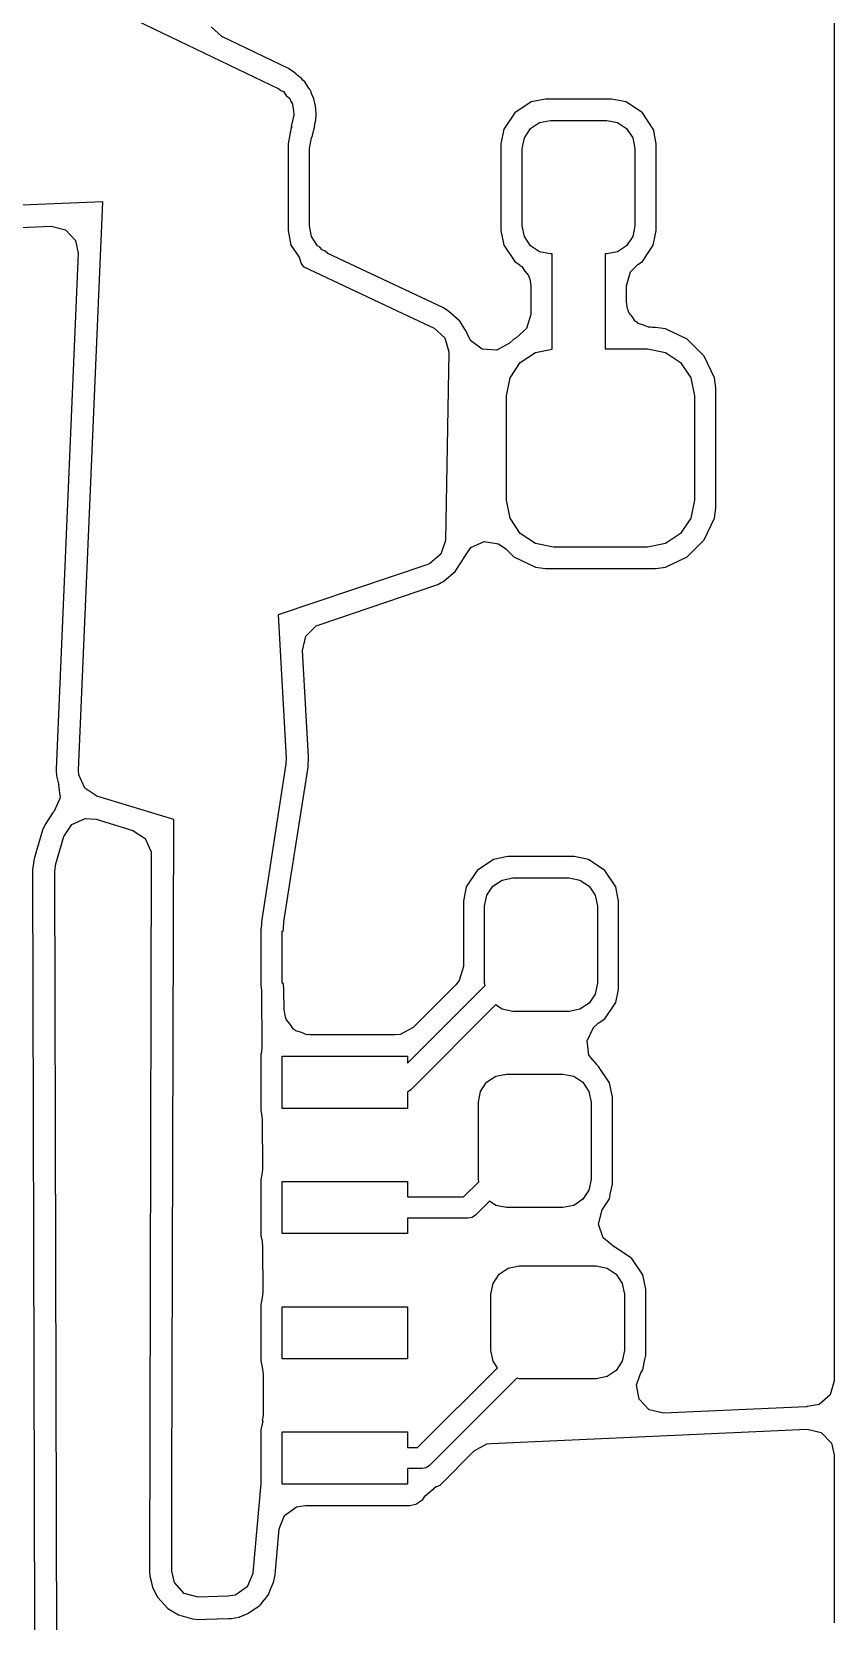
# Model space of a CAD drawing. Extents: x -27.9 to 25.2, y -6.7 to 48.3.
# Drawn here: x -3.95 to -0.1, y 3.72 to 11.34 of the extents above; entities that cross this region are included whole.
import ezdxf

# ---------------------------------------------------------------- set-up
doc = ezdxf.new("R2010")
doc.units = 0
doc.layers.add('BLACK', color=7, linetype='CONTINUOUS')

msp = doc.modelspace()

# ---------------------------------------------------------------- linework, layer by layer
at = {"layer": 'BLACK', "linetype": 'CONTINUOUS'}
for p, q in [((-3.48056, 11.407249), (-2.761454, 11.062996)), ((-3.034937, 11.312659), (-3.086905, 11.359361)), ((-0.1005, 11.382341), (-0.1005, 4.870903)), ((-2.715216, 11.159601), (-3.034937, 11.312659)), ((-2.715214, 11.1596), (-2.715216, 11.159601)), ((-2.715211, 11.159598), (-2.715214, 11.1596)), ((-2.715209, 11.159597), (-2.715211, 11.159598)), ((-2.689863, 11.142652), (-2.715209, 11.159597)), ((-2.680194, 11.133962), (-2.689863, 11.142652)), ((-2.676987, 11.131079), (-2.680195, 11.133962)), ((-2.680195, 11.133962), (-2.680194, 11.133962)), ((-2.653246, 11.112915), (-2.676987, 11.131079)), ((-2.761454, 11.062996), (-2.751785, 11.054306)), ((-2.751785, 11.054306), (-2.739652, 11.049635)), ((-2.739652, 11.049635), (-2.726299, 11.031402)), ((-2.646456, 11.103643), (-2.653246, 11.112915)), ((-2.6379, 11.095954), (-2.646456, 11.103643)), ((-2.618283, 11.065538), (-2.6379, 11.095954)), ((-2.614129, 11.059502), (-2.618283, 11.065538)), ((-2.611963, 11.056544), (-2.614129, 11.059502)), ((-2.61082, 11.053969), (-2.611963, 11.056544)), ((-2.607396, 11.048661), (-2.61082, 11.053969)), ((-2.604736, 11.040269), (-2.607396, 11.048661)), ((-2.726299, 11.031402), (-2.709489, 11.016295)), ((-2.709489, 11.016295), (-2.705103, 11.00246)), ((-2.705103, 11.00246), (-2.69837, 10.993266)), ((-2.69837, 10.993266), (-2.69123, 10.958701)), ((-2.593484, 11.014932), (-2.604736, 11.040269)), ((-2.586344, 10.980367), (-2.593484, 11.014932)), ((-2.584329, 10.965221), (-2.586344, 10.980367)), ((-1.553179, 10.999846), (-1.631608, 10.947442)), ((-1.484022, 11.013602), (-1.553179, 10.999846)), ((-1.48402, 11.013602), (-1.484022, 11.013602)), ((-1.167316, 11.013602), (-1.48402, 11.013602)), ((-1.167314, 11.013602), (-1.167316, 11.013602)), ((-1.098158, 10.999846), (-1.167314, 11.013602)), ((-1.098157, 10.999846), (-1.098158, 10.999846)), ((-1.098156, 10.999845), (-1.098157, 10.999846)), ((-1.019728, 10.947442), (-1.098156, 10.999845)), ((-2.68983, 10.935745), (-2.70223, 10.881494)), ((-2.69123, 10.958701), (-2.68983, 10.935745)), ((-2.591449, 10.876557), (-2.58945, 10.894266)), ((-2.58945, 10.894266), (-2.585423, 10.911881)), ((-2.585423, 10.911881), (-2.582929, 10.942265)), ((-2.582929, 10.942265), (-2.584329, 10.965221)), ((-1.631608, 10.947442), (-1.684012, 10.869013)), ((-1.556127, 10.871961), (-1.51233, 10.901226)), ((-1.51233, 10.901226), (-1.460668, 10.911502)), ((-1.460668, 10.911502), (-1.190668, 10.911502)), ((-1.190668, 10.911502), (-1.139006, 10.901226)), ((-1.139006, 10.901226), (-1.095209, 10.871961)), ((-0.967325, 10.869014), (-1.019728, 10.947442)), ((-2.704012, 10.869013), (-2.717768, 10.799857)), ((-2.699338, 10.880296), (-2.704012, 10.869013)), ((-2.70223, 10.881494), (-2.699338, 10.880296)), ((-2.615668, 10.776502), (-2.605392, 10.828164)), ((-2.605392, 10.828164), (-2.601497, 10.833995)), ((-2.601533, 10.834558), (-2.600394, 10.839303)), ((-2.601359, 10.834517), (-2.601533, 10.834558)), ((-2.601497, 10.833995), (-2.601359, 10.834517)), ((-2.600394, 10.839303), (-2.600392, 10.839307)), ((-2.600392, 10.839307), (-2.592568, 10.87189)), ((-2.592569, 10.871894), (-2.591449, 10.876557)), ((-2.592568, 10.87189), (-2.592569, 10.871894)), ((-1.684012, 10.869013), (-1.697768, 10.799857)), ((-1.595668, 10.776502), (-1.585392, 10.828164)), ((-1.585392, 10.828164), (-1.556127, 10.871961)), ((-1.095209, 10.871961), (-1.065944, 10.828164)), ((-1.065944, 10.828164), (-1.055668, 10.776502)), ((-0.967243, 10.868603), (-0.967325, 10.869014)), ((-0.953568, 10.799857), (-0.967243, 10.868603)), ((-2.717768, 10.799857), (-2.717768, 10.799854)), ((-2.717768, 10.799854), (-2.717768, 10.38315)), ((-2.615668, 10.406502), (-2.615668, 10.776502)), ((-1.697768, 10.799857), (-1.697768, 10.799854)), ((-1.697768, 10.799854), (-1.697768, 10.38315)), ((-1.595668, 10.406502), (-1.595668, 10.776502)), ((-1.055668, 10.776502), (-1.055668, 10.406502)), ((-0.953568, 10.383148), (-0.953568, 10.799857)), ((-3.605669, 10.521502), (-4.431976, 10.486711)), ((-3.721586, 7.797437), (-3.605668, 10.521502)), ((-3.605668, 10.521502), (-3.605669, 10.521502)), ((-4.169199, 10.390581), (-3.852469, 10.403917)), ((-3.852469, 10.403917), (-3.784661, 10.38707)), ((-3.784661, 10.38707), (-3.736726, 10.336238)), ((-2.717768, 10.383148), (-2.717769, 10.383148)), ((-2.717769, 10.383148), (-2.704012, 10.313992)), ((-2.717768, 10.38315), (-2.717768, 10.383148)), ((-2.605392, 10.35484), (-2.615668, 10.406502)), ((-1.697768, 10.383148), (-1.697769, 10.383148)), ((-1.697769, 10.383148), (-1.684012, 10.313992)), ((-1.697768, 10.38315), (-1.697768, 10.383148)), ((-1.585392, 10.35484), (-1.595668, 10.406502)), ((-1.055668, 10.406502), (-1.065944, 10.35484)), ((-0.967325, 10.31399), (-0.956778, 10.367012)), ((-0.956778, 10.367012), (-0.953568, 10.383148)), ((-3.736726, 10.336238), (-3.723365, 10.274755)), ((-2.704012, 10.313992), (-2.665312, 10.256072)), ((-2.576127, 10.311043), (-2.605392, 10.35484)), ((-2.56527, 10.303789), (-2.576127, 10.311043)), ((-2.553849, 10.291075), (-2.56527, 10.303789)), ((-2.539921, 10.285013), (-2.553849, 10.291075)), ((-2.527212, 10.274065), (-2.539921, 10.285013)), ((-1.684012, 10.313992), (-1.684012, 10.313991)), ((-1.684012, 10.313991), (-1.684011, 10.31399)), ((-1.684011, 10.31399), (-1.631608, 10.235562)), ((-1.556127, 10.311043), (-1.585392, 10.35484)), ((-1.51233, 10.281778), (-1.556127, 10.311043)), ((-1.095209, 10.311043), (-1.139006, 10.281778)), ((-1.065944, 10.35484), (-1.095209, 10.311043)), ((-1.019728, 10.235562), (-0.967325, 10.31399)), ((-3.723365, 10.274755), (-3.828589, 7.80199)), ((-2.665312, 10.256072), (-2.654869, 10.225079)), ((-2.654869, 10.225079), (-2.645669, 10.211503)), ((-2.645669, 10.211503), (-2.645668, 10.211502)), ((-2.645668, 10.211502), (-2.141023, 9.973598)), ((-1.972596, 10.012602), (-2.527212, 10.274065)), ((-1.631608, 10.235562), (-1.609879, 10.221044)), ((-1.609879, 10.221044), (-1.604789, 10.214953)), ((-1.604789, 10.214953), (-1.597565, 10.211654)), ((-1.597565, 10.211654), (-1.582703, 10.188529)), ((-1.460668, 10.271502), (-1.51233, 10.281778)), ((-1.452668, 10.271502), (-1.460668, 10.271502)), ((-1.452668, 9.81511), (-1.452668, 10.271502)), ((-1.190668, 10.271502), (-1.198668, 10.271502)), ((-1.198668, 10.271502), (-1.198668, 9.816502)), ((-1.139006, 10.281778), (-1.190668, 10.271502)), ((-1.076883, 10.18498), (-1.041458, 10.221044)), ((-1.041458, 10.221044), (-1.019728, 10.235562)), ((-1.582703, 10.188529), (-1.565073, 10.167434)), ((-1.565073, 10.167434), (-1.563121, 10.158058)), ((-1.563121, 10.158058), (-1.559791, 10.152876)), ((-1.559791, 10.152876), (-1.554768, 10.117941)), ((-1.096568, 10.117941), (-1.076883, 10.18498)), ((-1.554768, 10.117941), (-1.554768, 9.98054)), ((-1.096568, 10.042602), (-1.096568, 10.117941)), ((-1.947169, 9.99582), (-1.972596, 10.012602)), ((-1.947164, 9.995817), (-1.947169, 9.99582)), ((-1.947159, 9.995813), (-1.947164, 9.995817)), ((-1.947157, 9.995811), (-1.947159, 9.995813)), ((-1.94715, 9.995806), (-1.947157, 9.995811)), ((-1.894917, 9.949424), (-1.94715, 9.995806)), ((-1.554768, 9.98054), (-1.574453, 9.913501)), ((-1.091545, 10.007667), (-1.096568, 10.042602)), ((-1.08765, 10.001606), (-1.091545, 10.007667)), ((-1.085362, 9.991091), (-1.08765, 10.001606)), ((-1.068061, 9.971124), (-1.085362, 9.991091)), ((-2.141023, 9.973598), (-2.018271, 9.915729)), ((-2.018271, 9.915729), (-1.966026, 9.869337)), ((-1.894914, 9.949421), (-1.894917, 9.949424)), ((-1.862906, 9.898262), (-1.894914, 9.949421)), ((-1.574453, 9.913501), (-1.626359, 9.86816)), ((-1.053771, 9.948889), (-1.068061, 9.971124)), ((-1.045535, 9.945128), (-1.053771, 9.948889)), ((-1.039607, 9.938287), (-1.045535, 9.945128)), ((-1.014256, 9.930843), (-1.039607, 9.938287)), ((-0.990215, 9.919864), (-1.014256, 9.930843)), ((-0.981254, 9.921153), (-0.990215, 9.919864)), ((-0.972568, 9.918602), (-0.981254, 9.921153)), ((-0.957348, 9.918602), (-0.972568, 9.918602)), ((-0.957341, 9.918602), (-0.957348, 9.918602)), ((-0.957335, 9.918602), (-0.957341, 9.918602)), ((-0.957332, 9.918601), (-0.957335, 9.918602)), ((-0.909704, 9.912331), (-0.957332, 9.918601)), ((-0.909702, 9.91233), (-0.909704, 9.912331)), ((-0.805157, 9.86358), (-0.909702, 9.91233)), ((-1.966026, 9.869337), (-1.947156, 9.802064)), ((-1.862877, 9.898157), (-1.862906, 9.898262)), ((-1.862712, 9.897822), (-1.862877, 9.898157)), ((-1.859321, 9.890152), (-1.862712, 9.897822)), ((-1.859001, 9.890294), (-1.859321, 9.890152)), ((-1.842751, 9.85733), (-1.859001, 9.890294)), ((-1.786819, 9.815458), (-1.842751, 9.85733)), ((-1.655803, 9.843956), (-1.717127, 9.810472)), ((-1.636177, 9.863582), (-1.655803, 9.843956)), ((-1.626359, 9.86816), (-1.636177, 9.863582)), ((-0.72359, 9.782013), (-0.805157, 9.86358)), ((-1.947169, 9.801251), (-1.964037, 8.898765)), ((-1.947156, 9.802064), (-1.947169, 9.801251)), ((-1.717127, 9.810472), (-1.786819, 9.815458)), ((-1.653541, 9.677606), (-1.604767, 9.750601)), ((-1.604767, 9.750601), (-1.531772, 9.799375)), ((-1.531772, 9.799375), (-1.452668, 9.81511)), ((-1.198668, 9.816502), (-0.995668, 9.816502)), ((-0.995668, 9.816502), (-0.909564, 9.799375)), ((-0.909564, 9.799375), (-0.836569, 9.750601)), ((-0.836569, 9.750601), (-0.787795, 9.677606)), ((-0.67484, 9.677468), (-0.72359, 9.782013)), ((-1.670668, 9.591502), (-1.653541, 9.677606)), ((-0.787795, 9.677606), (-0.770668, 9.591502)), ((-0.668569, 9.629828), (-0.67484, 9.677468)), ((-0.668568, 9.053175), (-0.668569, 9.629828)), ((-1.670668, 9.091502), (-1.670668, 9.591502)), ((-0.770668, 9.591502), (-0.770668, 9.091502)), ((-1.653541, 9.005398), (-1.670668, 9.091502)), ((-0.770668, 9.091502), (-0.787795, 9.005398)), ((-1.604767, 8.932403), (-1.653541, 9.005398)), ((-0.787795, 9.005398), (-0.836569, 8.932403)), ((-0.72359, 8.900991), (-0.67484, 9.005536)), ((-0.67484, 9.005536), (-0.668568, 9.053175)), ((-1.531772, 8.883629), (-1.604767, 8.932403)), ((-0.836569, 8.932403), (-0.909564, 8.883629)), ((-1.964037, 8.898765), (-1.984971, 8.832105)), ((-1.880519, 8.807252), (-1.841656, 8.865311)), ((-1.841656, 8.865311), (-1.77757, 8.893145)), ((-1.77757, 8.893145), (-1.708609, 8.881913)), ((-1.708609, 8.881913), (-1.674535, 8.85778)), ((-1.674535, 8.85778), (-1.636179, 8.819424)), ((-1.445668, 8.866502), (-1.531772, 8.883629)), ((-0.995668, 8.866502), (-1.445668, 8.866502)), ((-0.909564, 8.883629), (-0.995668, 8.866502)), ((-0.805157, 8.819424), (-0.72359, 8.900991)), ((-2.048362, 8.783593), (-2.765668, 8.541503)), ((-2.03862, 8.787345), (-2.048362, 8.783593)), ((-1.984971, 8.832105), (-2.03862, 8.787345)), ((-1.91636, 8.749868), (-1.882791, 8.800016)), ((-1.882791, 8.800016), (-1.880519, 8.807252)), ((-1.636179, 8.819424), (-1.531634, 8.770674)), ((-1.531634, 8.770674), (-1.483995, 8.764402)), ((-1.483995, 8.764402), (-0.957342, 8.764403)), ((-0.957342, 8.764403), (-0.95734, 8.764403)), ((-0.95734, 8.764403), (-0.943731, 8.766195)), ((-0.943731, 8.766195), (-0.909702, 8.770674)), ((-0.909702, 8.770674), (-0.805157, 8.819424)), ((-2.014114, 8.682117), (-2.00987, 8.683649)), ((-2.00987, 8.683649), (-2.000128, 8.687401)), ((-2.000128, 8.687401), (-1.970009, 8.705108)), ((-1.970009, 8.705108), (-1.91636, 8.749868)), ((-2.564555, 8.496345), (-2.014114, 8.682117)), ((-2.765668, 8.541503), (-2.765668, 8.541502)), ((-2.765668, 8.541502), (-2.72642, 7.854654)), ((-2.632867, 8.439837), (-2.58276, 8.48853)), ((-2.58276, 8.48853), (-2.564555, 8.496345)), ((-2.648695, 8.371785), (-2.632867, 8.439837)), ((-2.619494, 7.860764), (-2.648695, 8.371785)), ((-2.72642, 7.854654), (-2.727697, 7.828486)), ((-2.620724, 7.823266), (-2.619447, 7.849434)), ((-2.619447, 7.849434), (-2.619494, 7.860764)), ((-3.828589, 7.80199), (-3.828577, 7.792582)), ((-3.828577, 7.792582), (-3.827596, 7.770897)), ((-3.827596, 7.770897), (-3.827596, 7.770893)), ((-3.827596, 7.770893), (-3.827595, 7.770892)), ((-3.827595, 7.770892), (-3.826107, 7.764589)), ((-3.720604, 7.775733), (-3.721586, 7.797437)), ((-3.692206, 7.711895), (-3.720604, 7.775733)), ((-2.727697, 7.828486), (-2.845669, 7.071502)), ((-2.673942, 7.477892), (-2.621876, 7.81198)), ((-2.621876, 7.811984), (-2.621874, 7.811994)), ((-2.621876, 7.81198), (-2.621876, 7.811984)), ((-2.621874, 7.811994), (-2.620724, 7.823266)), ((-3.826107, 7.764589), (-3.818459, 7.732204)), ((-3.818459, 7.732204), (-3.816609, 7.726718)), ((-3.816609, 7.726718), (-3.818057, 7.72623)), ((-3.818057, 7.72623), (-3.809768, 7.664222)), ((-3.633802, 7.673543), (-3.692206, 7.711895)), ((-3.809768, 7.664222), (-3.838888, 7.601566)), ((-3.265668, 7.561502), (-3.633802, 7.673543)), ((-3.843686, 7.596068), (-3.881657, 7.537417)), ((-3.838888, 7.601566), (-3.843686, 7.596068)), ((-3.753782, 7.537862), (-3.690128, 7.566672)), ((-3.690128, 7.566672), (-3.636794, 7.562504)), ((-3.636794, 7.562504), (-3.461123, 7.509039)), ((-3.2742, 4.37894), (-3.265668, 7.561502)), ((-3.894413, 7.509733), (-3.933139, 7.379472)), ((-3.881658, 7.537414), (-3.894413, 7.509733)), ((-3.881657, 7.537417), (-3.881658, 7.537414)), ((-3.830478, 7.348958), (-3.791754, 7.479211)), ((-3.791754, 7.479211), (-3.753782, 7.537862)), ((-3.461123, 7.509039), (-3.402722, 7.470689)), ((-3.402722, 7.470689), (-3.374323, 7.406851)), ((-2.7103, 7.244595), (-2.673942, 7.477892)), ((-3.373229, 7.39008), (-3.382426, 3.95943)), ((-3.374323, 7.406851), (-3.373229, 7.39008)), ((-3.941749, 7.326793), (-3.94272, 7.313012)), ((-3.94272, 7.313012), (-3.934826, 4.336665)), ((-3.941601, 7.329477), (-3.941749, 7.326793)), ((-3.936741, 7.362491), (-3.941601, 7.329477)), ((-3.93674, 7.362501), (-3.936741, 7.362491)), ((-3.936436, 7.364559), (-3.93674, 7.362501)), ((-3.93501, 7.371009), (-3.936436, 7.364559)), ((-3.933139, 7.379472), (-3.93501, 7.371009)), ((-3.83562, 7.313296), (-3.835548, 7.313795)), ((-3.825768, 3.598918), (-3.83562, 7.313296)), ((-3.835619, 7.314041), (-3.830478, 7.348958)), ((-3.835548, 7.313795), (-3.835619, 7.314041)), ((-1.811608, 7.317442), (-1.864012, 7.239013)), ((-1.733179, 7.369846), (-1.811608, 7.317442)), ((-1.664022, 7.383602), (-1.733179, 7.369846)), ((-1.66402, 7.383602), (-1.664022, 7.383602)), ((-1.347316, 7.383602), (-1.66402, 7.383602)), ((-1.347314, 7.383602), (-1.347316, 7.383602)), ((-1.278158, 7.369846), (-1.347314, 7.383602)), ((-1.278157, 7.369846), (-1.278158, 7.369846)), ((-1.278156, 7.369845), (-1.278157, 7.369846)), ((-1.199728, 7.317442), (-1.278156, 7.369845)), ((-1.147325, 7.239014), (-1.199728, 7.317442)), ((-2.737289, 7.071421), (-2.7103, 7.244595)), ((-1.864012, 7.239013), (-1.877768, 7.169857)), ((-1.765392, 7.198164), (-1.736127, 7.241961)), ((-1.736127, 7.241961), (-1.69233, 7.271226)), ((-1.69233, 7.271226), (-1.640668, 7.281502)), ((-1.640668, 7.281502), (-1.370668, 7.281502)), ((-1.370668, 7.281502), (-1.319006, 7.271226)), ((-1.319006, 7.271226), (-1.275209, 7.241961)), ((-1.275209, 7.241961), (-1.245944, 7.198164)), ((-1.147325, 7.239013), (-1.147325, 7.239014)), ((-1.133568, 7.169857), (-1.147325, 7.239013)), ((-1.877768, 7.169857), (-1.877768, 6.856999)), ((-1.775668, 7.146502), (-1.765392, 7.198164)), ((-1.245944, 7.198164), (-1.235668, 7.146502)), ((-1.133568, 6.753148), (-1.133568, 7.169857)), ((-1.775668, 6.776502), (-1.775668, 7.146502)), ((-1.235668, 7.146502), (-1.235668, 6.776502)), ((-2.847171, 7.042621), (-2.847768, 7.036556)), ((-2.847768, 7.036556), (-2.847768, 6.766451)), ((-2.845624, 7.060035), (-2.847303, 7.042634)), ((-2.847303, 7.042634), (-2.847171, 7.042621)), ((-2.845669, 7.071502), (-2.845624, 7.060035)), ((-2.745668, 6.776502), (-2.745668, 7.026502)), ((-2.745668, 7.026502), (-2.740668, 7.026502)), ((-2.740668, 7.026697), (-2.740094, 7.038616)), ((-2.740668, 7.026502), (-2.740668, 7.026697)), ((-2.740094, 7.038616), (-2.739019, 7.049749)), ((-2.739019, 7.049749), (-2.738636, 7.058039)), ((-2.738636, 7.058039), (-2.737289, 7.071421)), ((-1.877768, 6.856999), (-1.897453, 6.78996)), ((-1.897453, 6.78996), (-1.914087, 6.769318)), ((-2.847768, 6.766451), (-2.847766, 6.766436)), ((-2.847766, 6.766436), (-2.846739, 6.761271)), ((-2.846739, 6.761271), (-2.84436, 6.737582)), ((-2.84436, 6.737582), (-2.843316, 6.471646)), ((-2.74053, 6.776502), (-2.745668, 6.776502)), ((-2.740454, 6.77384), (-2.74053, 6.776502)), ((-2.740175, 6.771973), (-2.740454, 6.77384)), ((-2.737796, 6.748284), (-2.740175, 6.771973)), ((-2.737261, 6.738002), (-2.737796, 6.748284)), ((-2.736918, 6.650575), (-2.737261, 6.738002)), ((-2.145668, 6.393344), (-1.773485, 6.765528)), ((-1.914087, 6.769318), (-2.118484, 6.564921)), ((-1.773485, 6.765528), (-1.775668, 6.776502)), ((-1.245944, 6.72484), (-1.275209, 6.681043)), ((-1.235668, 6.776502), (-1.245944, 6.72484)), ((-1.147325, 6.68399), (-1.136537, 6.738225)), ((-1.136537, 6.738225), (-1.133568, 6.753148)), ((-2.736874, 6.649047), (-2.736918, 6.650575)), ((-2.735449, 6.642919), (-2.736874, 6.649047)), ((-2.730852, 6.61427), (-2.735449, 6.642919)), ((-1.723034, 6.672295), (-2.129747, 6.265581)), ((-1.69233, 6.651778), (-1.723034, 6.672295)), ((-1.640668, 6.641502), (-1.69233, 6.651778)), ((-1.370668, 6.641502), (-1.640668, 6.641502)), ((-1.319006, 6.651778), (-1.370668, 6.641502)), ((-1.275209, 6.681043), (-1.319006, 6.651778)), ((-1.199728, 6.605562), (-1.147325, 6.68399)), ((-2.72772, 6.60969), (-2.730852, 6.61427)), ((-2.725719, 6.601091), (-2.72772, 6.60969)), ((-2.707297, 6.579831), (-2.725719, 6.601091)), ((-2.691407, 6.556599), (-2.707297, 6.579831)), ((-2.684718, 6.553774), (-2.691407, 6.556599)), ((-2.679964, 6.548287), (-2.684718, 6.553774)), ((-2.118484, 6.564921), (-2.179807, 6.531436)), ((-1.284641, 6.501316), (-1.254486, 6.564344)), ((-1.254486, 6.564344), (-1.231136, 6.584577)), ((-1.231136, 6.584577), (-1.199728, 6.605562)), ((-2.652968, 6.540361), (-2.679964, 6.548287)), ((-2.627046, 6.529409), (-2.652968, 6.540361)), ((-2.619893, 6.530648), (-2.627046, 6.529409)), ((-2.612925, 6.528602), (-2.619893, 6.530648)), ((-2.206165, 6.528602), (-2.612925, 6.528602)), ((-2.179807, 6.531436), (-2.206165, 6.528602)), ((-1.275934, 6.431991), (-1.284641, 6.501316)), ((-2.845697, 6.446972), (-2.847768, 6.436561)), ((-2.847768, 6.436561), (-2.847768, 6.166449)), ((-2.843316, 6.471646), (-2.845697, 6.446972)), ((-2.745668, 6.176502), (-2.745668, 6.426502)), ((-2.745668, 6.426502), (-2.145668, 6.426502)), ((-2.145668, 6.426502), (-2.145668, 6.393344)), ((-1.237929, 6.386514), (-1.275934, 6.431991)), ((-1.766127, 6.301961), (-1.72233, 6.331226)), ((-1.72233, 6.331226), (-1.670668, 6.341502)), ((-1.670668, 6.341502), (-1.400668, 6.341502)), ((-1.400668, 6.341502), (-1.349006, 6.331226)), ((-1.349006, 6.331226), (-1.305209, 6.301961)), ((-1.238364, 6.386078), (-1.237929, 6.386514)), ((-1.233496, 6.38121), (-1.238364, 6.386078)), ((-1.23113, 6.378379), (-1.233496, 6.38121)), ((-1.22973, 6.377444), (-1.23113, 6.378379)), ((-1.22973, 6.377443), (-1.22973, 6.377444)), ((-1.229728, 6.377442), (-1.22973, 6.377443)), ((-1.177325, 6.299014), (-1.229728, 6.377442)), ((-2.129747, 6.265581), (-2.145668, 6.254944)), ((-2.145668, 6.254944), (-2.145668, 6.176502)), ((-1.805668, 6.206502), (-1.795392, 6.258164)), ((-1.795392, 6.258164), (-1.766127, 6.301961)), ((-1.305209, 6.301961), (-1.275944, 6.258164)), ((-1.275944, 6.258164), (-1.265668, 6.206502)), ((-1.177325, 6.299013), (-1.177325, 6.299014)), ((-1.163568, 6.229857), (-1.177325, 6.299013)), ((-2.145668, 6.176502), (-2.745668, 6.176502)), ((-1.805668, 5.836502), (-1.805668, 6.206502)), ((-1.265668, 6.206502), (-1.265668, 5.836502)), ((-1.163568, 5.813148), (-1.163568, 6.229857)), ((-2.847768, 6.166449), (-2.847767, 6.166445)), ((-2.847767, 6.166445), (-2.844339, 6.149205)), ((-2.844339, 6.149205), (-2.84196, 6.125511)), ((-2.84196, 6.125511), (-2.84101, 5.883241)), ((-2.84101, 5.883241), (-2.843391, 5.858568)), ((-2.843391, 5.858568), (-2.847768, 5.836561)), ((-2.847768, 5.836561), (-2.847768, 5.566452)), ((-2.745668, 5.576502), (-2.745668, 5.826502)), ((-2.745668, 5.826502), (-2.145668, 5.826502)), ((-2.145668, 5.826502), (-2.145668, 5.752302)), ((-1.87671, 5.752302), (-1.803485, 5.825528)), ((-1.803485, 5.825528), (-1.805668, 5.836502)), ((-1.265668, 5.836502), (-1.275944, 5.78484)), ((-1.171794, 5.771797), (-1.163568, 5.813148)), ((-2.145668, 5.752302), (-1.87671, 5.752302)), ((-1.753034, 5.732295), (-1.819747, 5.665581)), ((-1.72233, 5.711778), (-1.753034, 5.732295)), ((-1.305209, 5.741043), (-1.349006, 5.711778)), ((-1.275944, 5.78484), (-1.305209, 5.741043)), ((-1.209615, 5.695666), (-1.177325, 5.74399)), ((-1.177325, 5.74399), (-1.171794, 5.771797)), ((-1.855668, 5.650702), (-2.145668, 5.650702)), ((-2.145668, 5.650702), (-2.145668, 5.576502)), ((-1.836228, 5.654569), (-1.855668, 5.650702)), ((-1.819747, 5.665581), (-1.836228, 5.654569)), ((-1.670668, 5.701502), (-1.72233, 5.711778)), ((-1.400668, 5.701502), (-1.670668, 5.701502)), ((-1.349006, 5.711778), (-1.400668, 5.701502)), ((-1.230414, 5.622383), (-1.213133, 5.690081)), ((-1.213133, 5.690081), (-1.209615, 5.695666)), ((-2.847768, 5.566452), (-2.847767, 5.566448)), ((-2.847767, 5.566448), (-2.844218, 5.548602)), ((-2.145668, 5.576502), (-2.745668, 5.576502)), ((-1.208351, 5.556088), (-1.230414, 5.622383)), ((-2.844218, 5.548602), (-2.841939, 5.537144)), ((-2.841939, 5.537144), (-2.839559, 5.513446)), ((-2.839559, 5.513446), (-2.838701, 5.294845)), ((-1.153949, 5.512245), (-1.208351, 5.556088)), ((-1.148159, 5.509847), (-1.153949, 5.512245)), ((-1.148157, 5.509846), (-1.148159, 5.509847)), ((-1.148156, 5.509845), (-1.148157, 5.509846)), ((-1.069728, 5.457442), (-1.148156, 5.509845)), ((-1.706127, 5.381961), (-1.66233, 5.411226)), ((-1.66233, 5.411226), (-1.610668, 5.421502)), ((-1.610668, 5.421502), (-1.240668, 5.421502)), ((-1.240668, 5.421502), (-1.189006, 5.411226)), ((-1.189006, 5.411226), (-1.145209, 5.381961)), ((-1.017325, 5.379014), (-1.069728, 5.457442)), ((-1.745668, 5.286502), (-1.735392, 5.338164)), ((-1.735392, 5.338164), (-1.706127, 5.381961)), ((-1.145209, 5.381961), (-1.115944, 5.338164)), ((-1.115944, 5.338164), (-1.105668, 5.286502)), ((-1.017325, 5.379013), (-1.017325, 5.379014)), ((-1.003568, 5.309857), (-1.017325, 5.379013)), ((-2.841083, 5.270167), (-2.847768, 5.236561)), ((-2.838701, 5.294845), (-2.841083, 5.270167)), ((-1.745668, 5.016502), (-1.745668, 5.286502)), ((-1.105668, 5.286502), (-1.105668, 5.016502)), ((-1.003568, 4.993148), (-1.003568, 5.309857)), ((-2.847768, 5.236561), (-2.847768, 4.966452)), ((-2.745668, 4.976502), (-2.745668, 5.226502)), ((-2.745668, 5.226502), (-2.145668, 5.226502)), ((-2.145668, 5.226502), (-2.145668, 4.976502)), ((-2.847768, 4.966452), (-2.847767, 4.966448)), ((-2.847767, 4.966448), (-2.841844, 4.936665)), ((-2.145668, 4.976502), (-2.745668, 4.976502)), ((-1.735392, 4.96484), (-1.745668, 5.016502)), ((-1.714876, 4.934137), (-1.735392, 4.96484)), ((-1.115944, 4.96484), (-1.145209, 4.921043)), ((-1.105668, 5.016502), (-1.115944, 4.96484)), ((-1.017325, 4.92399), (-1.007505, 4.973356)), ((-1.007505, 4.973356), (-1.003568, 4.993148)), ((-2.841844, 4.936665), (-2.839539, 4.925075)), ((-2.839539, 4.925075), (-2.837159, 4.901377)), ((-2.837159, 4.901377), (-2.836387, 4.704668)), ((-2.09671, 4.552302), (-1.714876, 4.934137)), ((-1.621643, 4.883686), (-2.039747, 4.465581)), ((-1.610668, 4.881502), (-1.621643, 4.883686)), ((-1.240668, 4.881502), (-1.610668, 4.881502)), ((-1.189006, 4.891778), (-1.240668, 4.881502)), ((-1.145209, 4.921043), (-1.189006, 4.891778)), ((-1.047707, 4.852066), (-1.027395, 4.90892)), ((-1.027395, 4.90892), (-1.017325, 4.92399)), ((-1.034623, 4.783432), (-1.047707, 4.852066)), ((-0.120185, 4.803864), (-0.172989, 4.758109)), ((-0.1005, 4.870903), (-0.120185, 4.803864)), ((-0.98651, 4.732768), (-1.034623, 4.783432)), ((-0.918643, 4.716159), (-0.98651, 4.732768)), ((-0.235039, 4.747341), (-0.918643, 4.716159)), ((-0.235032, 4.747341), (-0.235039, 4.747341)), ((-0.235027, 4.747341), (-0.235032, 4.747341)), ((-0.235023, 4.747341), (-0.235027, 4.747341)), ((-0.230605, 4.747226), (-0.235023, 4.747341)), ((-0.230573, 4.748479), (-0.230605, 4.747226)), ((-0.172989, 4.758109), (-0.230573, 4.748479)), ((-2.839462, 4.678314), (-2.847768, 4.636559)), ((-2.836387, 4.704668), (-2.841491, 4.678718)), ((-2.841491, 4.678718), (-2.839462, 4.678314)), ((-2.847768, 4.636559), (-2.847768, 4.389839)), ((-2.745668, 4.376502), (-2.745668, 4.626502)), ((-2.745668, 4.626502), (-2.145668, 4.626502)), ((-2.145668, 4.626502), (-2.145668, 4.552302)), ((-1.764496, 4.568603), (-1.743796, 4.571307)), ((-1.743796, 4.571307), (-0.230147, 4.640352)), ((-0.230147, 4.640352), (-0.162284, 4.623743)), ((-0.162284, 4.623743), (-0.11417, 4.573079)), ((-0.11417, 4.573079), (-0.1005, 4.516481)), ((-2.145668, 4.552302), (-2.09671, 4.552302)), ((-1.989057, 4.371879), (-1.825817, 4.53512)), ((-1.825817, 4.53512), (-1.764496, 4.568603)), ((-0.1005, 4.516481), (-0.1005, 3.710751)), ((-2.075668, 4.450702), (-2.145668, 4.450702)), ((-2.145668, 4.450702), (-2.145668, 4.376502)), ((-2.056228, 4.454569), (-2.075668, 4.450702)), ((-2.039747, 4.465581), (-2.056228, 4.454569)), ((-3.275326, 3.95915), (-3.2742, 4.37894)), ((-2.848248, 4.37894), (-2.88595, 3.951652)), ((-2.847768, 4.389839), (-2.848248, 4.37894)), ((-2.145668, 4.376502), (-2.745668, 4.376502)), ((-2.060983, 4.319468), (-2.007376, 4.364271)), ((-2.007376, 4.364271), (-2.005433, 4.365097)), ((-2.005433, 4.365097), (-1.989057, 4.371879)), ((-3.934826, 4.336665), (-3.933066, 3.673339)), ((-2.734434, 4.226352), (-2.677813, 4.267288)), ((-2.677813, 4.267288), (-2.636415, 4.274403)), ((-2.636415, 4.274403), (-2.135617, 4.274403)), ((-2.135617, 4.274403), (-2.135614, 4.274403)), ((-2.135614, 4.274403), (-2.105831, 4.280326)), ((-2.105831, 4.280326), (-2.072058, 4.302892)), ((-2.072058, 4.302892), (-2.060983, 4.319468)), ((-2.759935, 4.161302), (-2.734434, 4.226352)), ((-2.779264, 3.942239), (-2.759935, 4.161302)), ((-3.382426, 3.95943), (-3.379702, 3.935149)), ((-3.379702, 3.935149), (-3.379701, 3.935141)), ((-3.379701, 3.935141), (-3.374135, 3.910938)), ((-3.374135, 3.910938), (-3.367102, 3.880355)), ((-3.262726, 3.904357), (-3.275326, 3.95915)), ((-3.215598, 3.852775), (-3.262726, 3.904357)), ((-2.912936, 3.885529), (-2.913653, 3.883842)), ((-2.911451, 3.886602), (-2.912936, 3.885529)), ((-2.899324, 3.917538), (-2.911451, 3.886602)), ((-2.88631, 3.948139), (-2.899324, 3.917538)), ((-2.88595, 3.951652), (-2.886619, 3.949947)), ((-2.886619, 3.949947), (-2.88631, 3.948139)), ((-2.799495, 3.878616), (-2.787753, 3.906224)), ((-2.787753, 3.906228), (-2.786504, 3.910934)), ((-2.787753, 3.906224), (-2.787753, 3.906228)), ((-2.786504, 3.910934), (-2.786146, 3.912977)), ((-2.786146, 3.912977), (-2.779264, 3.942239)), ((-3.367102, 3.880355), (-3.347901, 3.843757)), ((-3.347901, 3.843757), (-3.341794, 3.832117)), ((-3.341794, 3.832117), (-3.341793, 3.832115)), ((-3.341793, 3.832115), (-3.294667, 3.780536)), ((-3.148064, 3.834861), (-3.215598, 3.852775)), ((-3.006208, 3.838594), (-3.148064, 3.834861)), ((-2.971417, 3.844534), (-3.006208, 3.838594)), ((-2.970384, 3.845238), (-2.971417, 3.844534)), ((-2.968072, 3.845666), (-2.970384, 3.845238)), ((-2.941142, 3.865136), (-2.968072, 3.845666)), ((-2.913653, 3.883842), (-2.941142, 3.865136)), ((-2.848726, 3.799792), (-2.833279, 3.819724)), ((-2.833279, 3.819724), (-2.831165, 3.822374)), ((-2.831165, 3.822374), (-2.815086, 3.84195)), ((-2.815086, 3.84195), (-2.815084, 3.841957)), ((-2.815084, 3.841957), (-2.812095, 3.84689)), ((-2.812095, 3.84689), (-2.811744, 3.847508)), ((-2.811744, 3.847508), (-2.811739, 3.847514)), ((-2.811739, 3.847514), (-2.80079, 3.875448)), ((-2.80079, 3.875448), (-2.799495, 3.878616)), ((-3.294667, 3.780536), (-3.294668, 3.780536)), ((-3.294668, 3.780536), (-3.294666, 3.780535)), ((-3.294666, 3.780535), (-3.243058, 3.749255)), ((-3.243058, 3.749255), (-3.175524, 3.731341)), ((-3.003391, 3.731531), (-2.988183, 3.733022)), ((-2.988183, 3.733022), (-2.953392, 3.738962)), ((-2.953392, 3.738962), (-2.95339, 3.738964)), ((-2.95339, 3.738964), (-2.953003, 3.739029)), ((-2.953003, 3.739029), (-2.952832, 3.739069)), ((-2.952832, 3.739069), (-2.951046, 3.739609)), ((-2.951046, 3.739609), (-2.951011, 3.73962)), ((-2.951011, 3.73962), (-2.948657, 3.740332)), ((-2.948657, 3.740332), (-2.948656, 3.740333)), ((-2.948656, 3.740333), (-2.948644, 3.740336)), ((-2.948644, 3.740336), (-2.948594, 3.740352)), ((-2.948594, 3.740352), (-2.948577, 3.740355)), ((-2.948577, 3.740355), (-2.927252, 3.749486)), ((-2.927252, 3.749486), (-2.924928, 3.750452)), ((-2.924928, 3.750452), (-2.911102, 3.756032)), ((-2.911102, 3.756032), (-2.9111, 3.756034)), ((-2.9111, 3.756034), (-2.910202, 3.756396)), ((-2.910202, 3.756396), (-2.9069, 3.757981)), ((-2.9069, 3.757981), (-2.905329, 3.758872)), ((-2.905329, 3.758872), (-2.905322, 3.758874)), ((-2.905322, 3.758874), (-2.879635, 3.777446)), ((-2.879635, 3.777446), (-2.8534, 3.795298)), ((-2.8534, 3.795298), (-2.851149, 3.798041)), ((-2.851149, 3.798041), (-2.848728, 3.79979)), ((-2.848728, 3.79979), (-2.848726, 3.799792)), ((-3.175524, 3.731341), (-3.145247, 3.727798)), ((-3.145247, 3.727798), (-3.145243, 3.727799)), ((-3.145243, 3.727799), (-3.145241, 3.727798)), ((-3.145241, 3.727798), (-3.111202, 3.728694)), ((-3.111202, 3.728694), (-3.003391, 3.731531))]:
    msp.add_line(p, q, dxfattribs=at)

doc.saveas('drawing.dxf')
